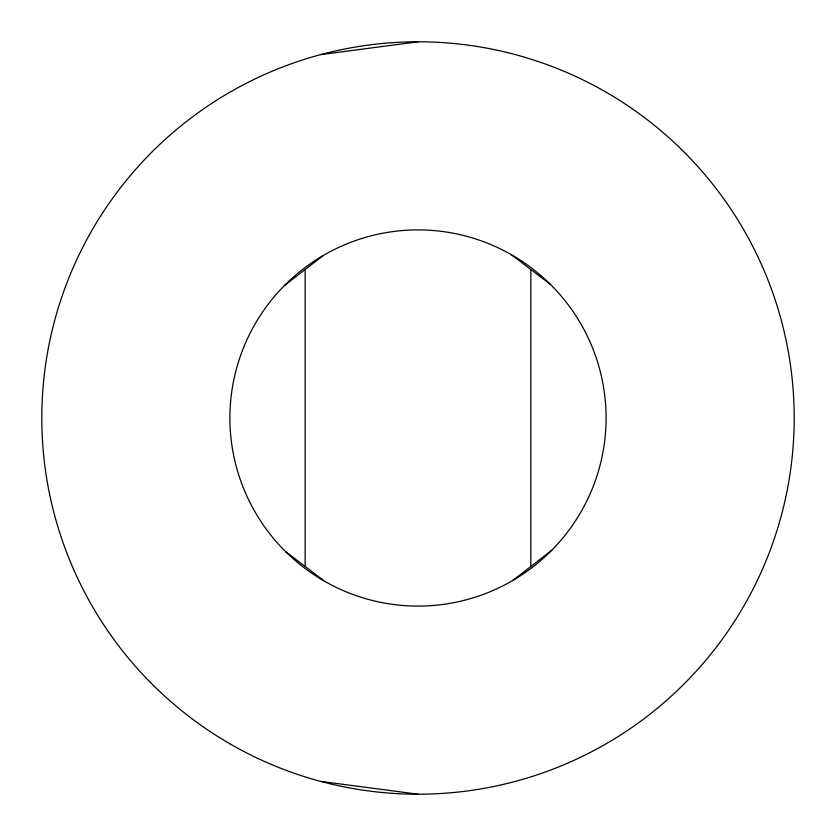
<?xml version="1.0" encoding="UTF-8"?>
<svg xmlns="http://www.w3.org/2000/svg" width="836" height="836" viewBox="0 0 836 836"><rect width="100%" height="100%" fill="white"/><g stroke="black" fill="none" stroke-linecap="round" stroke-linejoin="round"><path stroke-width="1.25" d="M284.428 285.567L323.25 255.502M512.75 580.497L551.572 550.433M320.637 54.622L418 41.8M320.637 781.378L418 794.2M511.35 254.698L550.433 284.428M285.567 551.572A188.1 188.1 0 0 0 599.893 465.903A188.1 188.1 0 0 0 368.54 236.515A188.1 188.1 0 0 0 285.567 551.572L324.65 581.302M530.86 269.537L530.86 566.474M305.14 269.526L305.14 566.463M229.9 743.8A376.2 376.2 0 0 0 794.2 418A376.2 376.2 0 0 0 229.9 92.2A376.2 376.2 0 0 0 229.9 743.8"/></g></svg>
